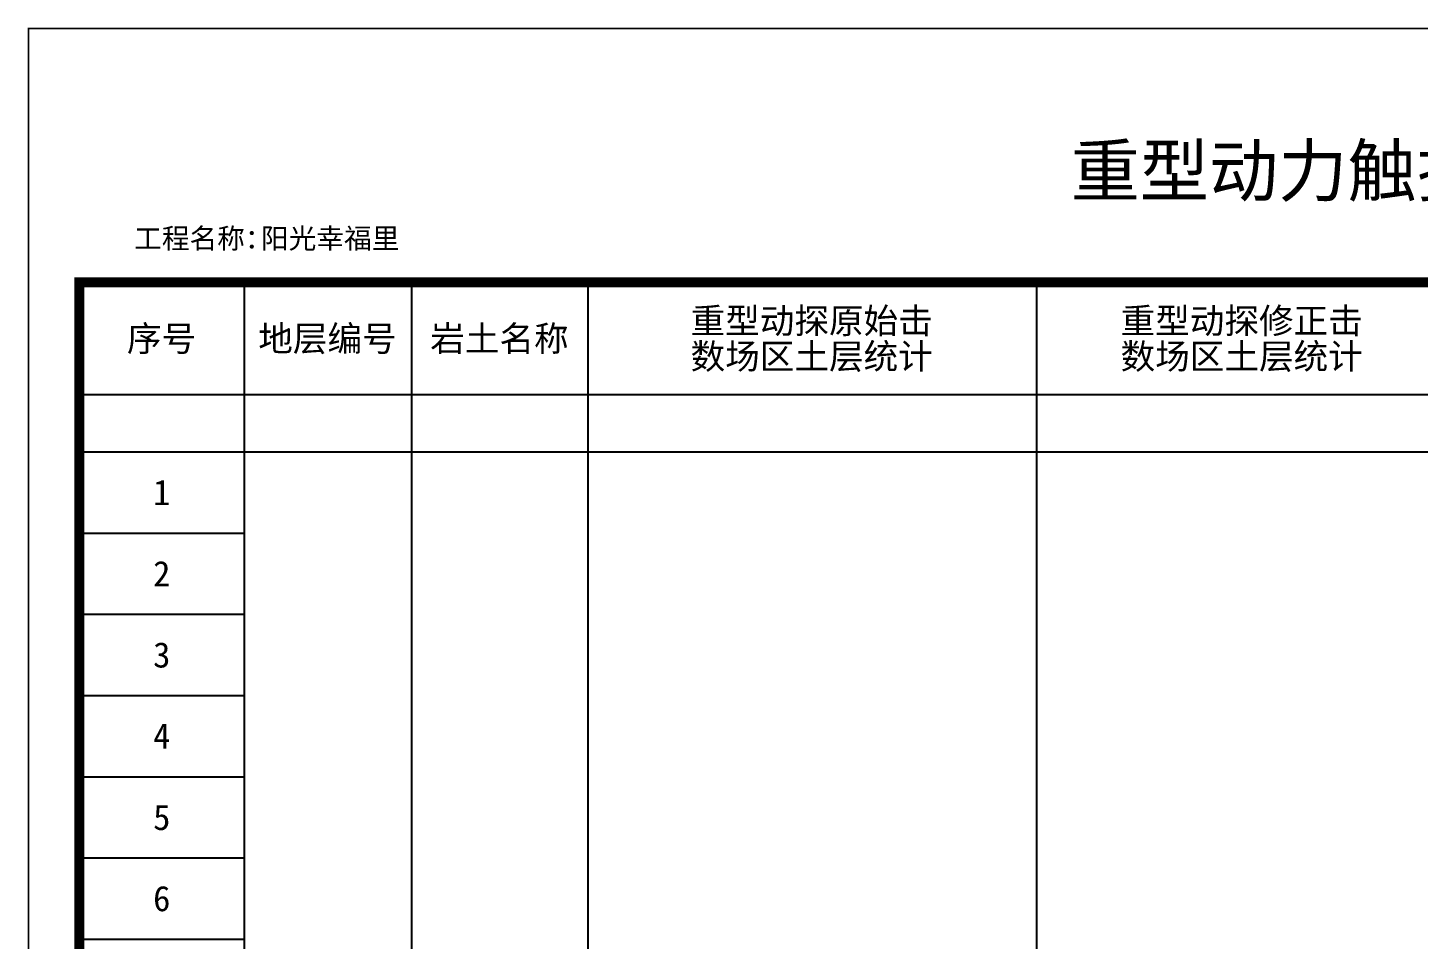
# Model space of a CAD drawing. Header units: millimetres. Extents: x 1134 to 2045, y 653 to 863.
# Drawn here: x 1133.6 to 1270.7, y 773.2 to 863 of the extents above; entities that cross this region are included whole.
import ezdxf
from ezdxf.enums import TextEntityAlignment as Align

# ---------------------------------------------------------------- set-up
doc = ezdxf.new("R2010")
doc.units = ezdxf.units.MM
doc.layers.add('不打印', color=7, linetype='Continuous', plot=False)
doc.styles.add('成果图模板', font='simfang_0.ttf')
doc.styles.add('成果表转DWG表体', font='simfang_0.ttf', dxfattribs={"height": 2.5})

# ---------------------------------------------------------------- blocks, each defined once
blk = doc.blocks.new('动探试验统计表图框模板（昇龙3）.dwg', base_point=(5, 185))
at = {"const_width": 1}
blk.add_lwpolyline([(5, 185), (5, 5), (292, 5), (292, 185), (5, 185), (5, 5)], dxfattribs=at)
at = {"layer": '不打印', "const_width": 0.15}
blk.add_lwpolyline([(0, 210), (0, 0), (297, 0), (297, 210), (0, 210)], dxfattribs=at)
at = {"style": '成果图模板'}
blk.add_text('重型动力触探试验统计表', height=5, dxfattribs=at).set_placement((140.21, 193.5), align=Align.CENTER)
for s, p in [('工程名称：', (10.41, 188.33)), ('阳光幸福里', (22.91, 188.33))]:
    blk.add_text(s, height=2, dxfattribs=at).set_placement(p)

msp = doc.modelspace()

# ---------------------------------------------------------------- linework, layer by layer
at = {"color": 0}
for p, q in [((1154.97, 821.19), (1171.46, 821.19)), ((1154.97, 667.2), (1154.97, 821.19)), ((1171.46, 667.2), (1171.46, 821.19))]:
    msp.add_line(p, q, dxfattribs=at)
for points in [[(1138.7, 837.88), (1154.97, 837.88)], [(1138.7, 826.83), (1138.7, 837.88)], [(1154.97, 826.83), (1154.97, 837.88)], [(1154.97, 837.88), (1171.46, 837.88)], [(1154.97, 826.83), (1154.97, 837.88)], [(1171.46, 826.83), (1171.46, 837.88)], [(1171.46, 837.88), (1188.87, 837.88)], [(1171.46, 826.83), (1171.46, 837.88)], [(1188.87, 826.83), (1188.87, 837.88)], [(1188.87, 837.88), (1233.08, 837.88)], [(1188.87, 826.83), (1188.87, 837.88)], [(1233.08, 826.83), (1233.08, 837.88)], [(1233.08, 837.88), (1273.63, 837.88)], [(1233.08, 826.83), (1233.08, 837.88)], [(1138.7, 826.83), (1154.97, 826.83)], [(1138.7, 826.83), (1154.97, 826.83)], [(1138.7, 821.19), (1138.7, 826.83)], [(1154.97, 826.83), (1171.46, 826.83)], [(1154.97, 821.19), (1154.97, 826.83)], [(1154.97, 826.83), (1171.46, 826.83)], [(1154.97, 821.19), (1154.97, 826.83)], [(1171.46, 826.83), (1188.87, 826.83)], [(1171.46, 821.19), (1171.46, 826.83)], [(1171.46, 826.83), (1188.87, 826.83)], [(1171.46, 821.19), (1171.46, 826.83)], [(1188.87, 826.83), (1233.08, 826.83)], [(1188.87, 821.19), (1188.87, 826.83)], [(1188.87, 826.83), (1233.08, 826.83)], [(1188.87, 821.19), (1188.87, 826.83)], [(1233.08, 826.83), (1273.63, 826.83)], [(1233.08, 821.19), (1233.08, 826.83)], [(1233.08, 826.83), (1273.63, 826.83)], [(1233.08, 821.19), (1233.08, 826.83)], [(1138.7, 821.19), (1154.97, 821.19)], [(1138.7, 821.19), (1154.97, 821.19)], [(1138.7, 813.19), (1138.7, 821.19)], [(1154.97, 821.19), (1171.46, 821.19)], [(1154.97, 813.19), (1154.97, 821.19)], [(1171.46, 821.19), (1188.87, 821.19)], [(1171.46, 821.19), (1188.87, 821.19)], [(1171.46, 667.2), (1171.46, 821.19)], [(1188.87, 821.19), (1233.08, 821.19)], [(1188.87, 667.2), (1188.87, 821.19)], [(1188.87, 821.19), (1233.08, 821.19)], [(1188.87, 667.2), (1188.87, 821.19)], [(1233.08, 821.19), (1273.63, 821.19)], [(1233.08, 667.2), (1233.08, 821.19)], [(1233.08, 821.19), (1273.63, 821.19)], [(1233.08, 667.2), (1233.08, 821.19)], [(1138.7, 813.19), (1154.97, 813.19)], [(1138.7, 813.19), (1154.97, 813.19)], [(1138.7, 805.19), (1138.7, 813.19)], [(1154.97, 805.19), (1154.97, 813.19)], [(1138.7, 805.19), (1154.97, 805.19)], [(1138.7, 805.19), (1154.97, 805.19)], [(1138.7, 797.19), (1138.7, 805.19)], [(1154.97, 797.19), (1154.97, 805.19)], [(1138.7, 797.19), (1154.97, 797.19)], [(1138.7, 797.19), (1154.97, 797.19)], [(1138.7, 789.19), (1138.7, 797.19)], [(1154.97, 789.19), (1154.97, 797.19)], [(1138.7, 789.19), (1154.97, 789.19)], [(1138.7, 789.19), (1154.97, 789.19)], [(1138.7, 781.19), (1138.7, 789.19)], [(1154.97, 781.19), (1154.97, 789.19)], [(1138.7, 781.19), (1154.97, 781.19)], [(1138.7, 781.19), (1154.97, 781.19)], [(1138.7, 773.19), (1138.7, 781.19)], [(1154.97, 773.19), (1154.97, 781.19)], [(1138.7, 773.19), (1154.97, 773.19)]]:
    msp.add_lwpolyline(points, dxfattribs=at)

# ---------------------------------------------------------------- block references
msp.add_blockref('动探试验统计表图框模板（昇龙3）.dwg', (1138.7, 837.88))

# ---------------------------------------------------------------- texts
at = {"color": 0, "style": '成果表转DWG表体'}
for s, p in [('重型动探原始击', (1198.95, 832.85)), ('重型动探修正击', (1241.33, 832.85)), ('序号', (1143.4, 831.1)), ('地层编号', (1156.34, 831.1)), ('岩土名称', (1173.29, 831.1)), ('数场区土层统计', (1198.95, 829.35)), ('数场区土层统计', (1241.33, 829.35)), ('1', (1145.98, 815.94)), ('2', (1145.98, 807.94)), ('3', (1145.98, 799.94)), ('4', (1145.98, 791.94)), ('5', (1145.98, 783.94)), ('6', (1145.98, 775.94))]:
    msp.add_text(s, height=2.5, dxfattribs=at).set_placement(p)

doc.saveas('drawing.dxf')
